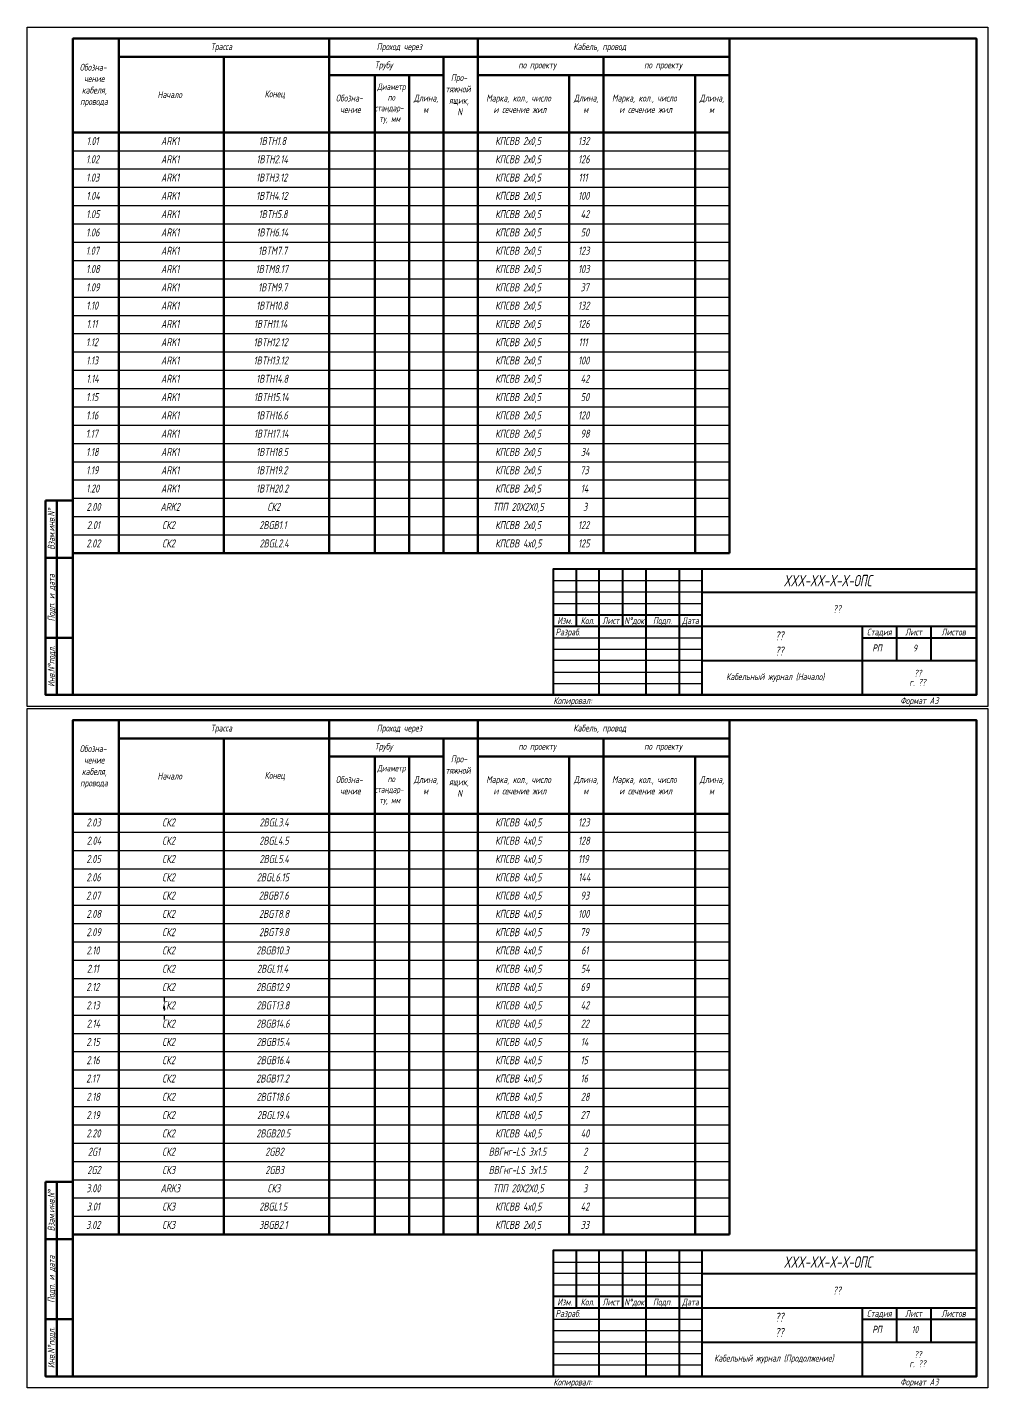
# Model space of a CAD drawing. Extents: x 0 to 1720, y -2086 to 3873.
# Drawn here: x 0 to 420, y 894 to 1489 of the extents above; entities that cross this region are included whole.
import ezdxf
from ezdxf.enums import TextEntityAlignment as Align

# ---------------------------------------------------------------- set-up
doc = ezdxf.new("R2010")
doc.units = 0
doc.layers.add('FORMAT', color=134, linetype='Continuous')
doc.layers.add('TEXT', color=4, linetype='Continuous')
doc.layers.add('TABLE', color=7, linetype='Continuous', lineweight=50)
doc.styles.add('R2_5', font='romant.shx', dxfattribs={"width": 0.65, "oblique": 12, "height": 2.5})

msp = doc.modelspace()

# ---------------------------------------------------------------- linework, layer by layer
for p, q in [((20, 1435), (307, 1435)), ((20, 1427), (307, 1427)), ((20, 1419), (307, 1419)), ((20, 1411), (307, 1411)), ((20, 1403), (307, 1403)), ((20, 1395), (307, 1395)), ((20, 1387), (307, 1387)), ((20, 1379), (307, 1379)), ((20, 1371), (307, 1371)), ((20, 1363), (307, 1363)), ((20, 1355), (307, 1355)), ((20, 1347), (307, 1347)), ((20, 1339), (307, 1339)), ((20, 1331), (307, 1331)), ((20, 1323), (307, 1323)), ((20, 1315), (307, 1315)), ((20, 1307), (307, 1307)), ((20, 1299), (307, 1299)), ((20, 1291), (307, 1291)), ((20, 1283), (307, 1283)), ((20, 1275), (307, 1275)), ((20, 1267), (307, 1267)), ((20, 1137), (307, 1137)), ((20, 1129), (307, 1129)), ((20, 1121), (307, 1121)), ((20, 1113), (307, 1113)), ((20, 1105), (307, 1105)), ((20, 1097), (307, 1097)), ((252, 1085), (252, 1095)), ((20, 1089), (307, 1089)), ((20, 1081), (307, 1081)), ((252, 1070), (252, 1080)), ((20, 1073), (307, 1073)), ((20, 1065), (307, 1065)), ((60, 1063), (60, 1065)), ((60, 1059), (60, 1061)), ((132, 1063), (132, 1065)), ((132, 1059), (132, 1061)), ((252, 1055), (252, 1065)), ((20, 1057), (307, 1057)), ((60, 1055), (60, 1057)), ((132, 1055), (132, 1057)), ((20, 1049), (307, 1049)), ((20, 1041), (307, 1041)), ((20, 1033), (307, 1033)), ((20, 1025), (307, 1025)), ((20, 1017), (307, 1017)), ((20, 1009), (307, 1009)), ((20, 1001), (307, 1001)), ((20, 993), (307, 993)), ((20, 985), (307, 985)), ((20, 977), (307, 977)), ((20, 969), (307, 969))]:
    msp.add_line(p, q)
at = {"layer": 'FORMAT', "lineweight": 50}
for p, q in [((13, 1282), (13, 1197)), ((20, 1257), (8, 1257)), ((20, 1222), (8, 1222)), ((13, 984), (13, 899)), ((20, 959), (8, 959)), ((20, 924), (8, 924))]:
    msp.add_line(p, q, dxfattribs=at)
at = {"layer": 'FORMAT', "lineweight": 40}
for p, q in [((240, 1252), (240, 1227)), ((250, 1252), (250, 1197)), ((260.31, 1252), (260.31, 1227)), ((270.5, 1252), (270.5, 1197)), ((285, 1252), (285, 1197)), ((295, 1252), (295, 1197)), ((295, 1242), (415, 1242)), ((230, 1232), (295, 1232)), ((230, 1227), (415, 1227)), ((365.08, 1227), (365.08, 1197)), ((380.08, 1227), (380.08, 1212)), ((395.08, 1227), (395.08, 1212)), ((365.08, 1222), (415, 1222)), ((295, 1212), (415, 1212)), ((240, 954), (240, 929)), ((250, 954), (250, 899)), ((260.31, 954), (260.31, 929)), ((270.5, 954), (270.5, 899)), ((285, 954), (285, 899)), ((295, 954), (295, 899)), ((295, 944), (415, 944)), ((230, 934), (295, 934)), ((230, 929), (415, 929)), ((365.08, 929), (365.08, 899)), ((380.08, 929), (380.08, 914)), ((395.08, 929), (395.08, 914)), ((365.08, 924), (415, 924)), ((295, 914), (415, 914))]:
    msp.add_line(p, q, dxfattribs=at)
at = {"layer": 'FORMAT', "lineweight": -3}
for p, q in [((230, 1247), (295, 1247)), ((295, 1242), (230, 1242)), ((230, 1237), (295, 1237)), ((230, 1222), (295, 1222)), ((230, 1217), (295, 1217)), ((295, 1212), (230, 1212)), ((230, 1207), (295, 1207)), ((230, 1202), (295, 1202)), ((230, 949), (295, 949)), ((295, 944), (230, 944)), ((230, 939), (295, 939)), ((230, 924), (295, 924)), ((230, 919), (295, 919)), ((295, 914), (230, 914)), ((230, 909), (295, 909)), ((230, 904), (295, 904))]:
    msp.add_line(p, q, dxfattribs=at)
at = {"layer": 'FORMAT'}
for points in [[(0, 1489), (420, 1489), (420, 1192), (0, 1192)], [(0, 1191), (420, 1191), (420, 894), (0, 894)]]:
    msp.add_lwpolyline(points, close=True, dxfattribs=at)
at = {"layer": 'FORMAT', "lineweight": 50}
for points in [[(20, 1197), (20, 1484), (415, 1484), (415, 1197)], [(8, 1282), (20, 1282), (20, 1197), (8, 1197)], [(20, 899), (20, 1186), (415, 1186), (415, 899)], [(8, 984), (20, 984), (20, 899), (8, 899)]]:
    msp.add_lwpolyline(points, close=True, dxfattribs=at)
at = {"layer": 'FORMAT', "lineweight": 40}
for points in [[(230, 1197), (415, 1197), (415, 1252), (230, 1252)], [(230, 899), (415, 899), (415, 954), (230, 954)]]:
    msp.add_lwpolyline(points, close=True, dxfattribs=at)
at = {"layer": 'TABLE'}
for p, q in [((20, 1484), (307, 1484)), ((20, 1443), (20, 1484)), ((40, 1443), (40, 1484)), ((132, 1443), (132, 1484)), ((197, 1443), (197, 1484)), ((307, 1443), (307, 1484)), ((40, 1476), (307, 1476)), ((86, 1443), (86, 1476)), ((182, 1443), (182, 1476)), ((252, 1443), (252, 1476)), ((132, 1468), (182, 1468)), ((152, 1443), (152, 1468)), ((167, 1443), (167, 1468)), ((197, 1468), (307, 1468)), ((237, 1443), (237, 1468)), ((292, 1443), (292, 1468)), ((20, 1443), (307, 1443)), ((20, 1443), (20, 1259)), ((40, 1443), (40, 1259)), ((86, 1443), (86, 1259)), ((132, 1443), (132, 1259)), ((152, 1443), (152, 1259)), ((167, 1443), (167, 1259)), ((182, 1443), (182, 1259)), ((197, 1443), (197, 1259)), ((237, 1443), (237, 1259)), ((252, 1443), (252, 1259)), ((292, 1443), (292, 1259)), ((307, 1443), (307, 1259)), ((20, 1259), (307, 1259)), ((20, 1186), (307, 1186)), ((20, 1145), (20, 1186)), ((40, 1145), (40, 1186)), ((132, 1145), (132, 1186)), ((197, 1145), (197, 1186)), ((307, 1145), (307, 1186)), ((40, 1178), (307, 1178)), ((86, 1145), (86, 1178)), ((182, 1145), (182, 1178)), ((252, 1145), (252, 1178)), ((132, 1170), (182, 1170)), ((152, 1145), (152, 1170)), ((167, 1145), (167, 1170)), ((197, 1170), (307, 1170)), ((237, 1145), (237, 1170)), ((292, 1145), (292, 1170)), ((20, 1145), (20, 961)), ((20, 1145), (307, 1145)), ((40, 1145), (40, 961)), ((86, 1145), (86, 961)), ((132, 1145), (132, 961)), ((152, 1145), (152, 961)), ((167, 1145), (167, 961)), ((182, 1145), (182, 961)), ((197, 1145), (197, 961)), ((237, 1145), (237, 961)), ((252, 1145), (252, 961)), ((292, 1145), (292, 961)), ((307, 1145), (307, 961)), ((20, 961), (307, 961))]:
    msp.add_line(p, q, dxfattribs=at)

# ---------------------------------------------------------------- texts
at = {"style": 'R2_5', "oblique": 12, "width": 0.65}
for s, p in [('1.01', (26, 1437.5)), ('ARK1', (58.51, 1437.5)), ('1BTH1.8', (101.21, 1437.5)), ('КПСВВ 2х0,5', (204.6, 1437.5)), ('132', (240.84, 1437.5)), ('1.02', (25.74, 1429.5)), ('ARK1', (58.51, 1429.5)), ('1BTH2.14', (100.23, 1429.5)), ('КПСВВ 2х0,5', (204.6, 1429.5)), ('126', (240.88, 1429.5)), ('1.03', (25.78, 1421.5)), ('ARK1', (58.51, 1421.5)), ('1BTH3.12', (100.09, 1421.5)), ('КПСВВ 2х0,5', (204.6, 1421.5)), ('111', (241.09, 1421.5)), ('1.04', (25.89, 1413.5)), ('ARK1', (58.51, 1413.5)), ('1BTH4.12', (100.09, 1413.5)), ('КПСВВ 2х0,5', (204.6, 1413.5)), ('100', (240.89, 1413.5)), ('1.05', (25.78, 1405.5)), ('ARK1', (58.51, 1405.5)), ('1BTH5.8', (101.21, 1405.5)), ('КПСВВ 2х0,5', (204.6, 1405.5)), ('42', (241.98, 1405.5)), ('1.06', (25.78, 1397.5)), ('ARK1', (58.51, 1397.5)), ('1BTH6.14', (100.23, 1397.5)), ('КПСВВ 2х0,5', (204.6, 1397.5)), ('50', (242.02, 1397.5)), ('1.07', (25.67, 1389.5)), ('ARK1', (58.51, 1389.5)), ('1BTM7.7', (100.99, 1389.5)), ('КПСВВ 2х0,5', (204.6, 1389.5)), ('123', (240.88, 1389.5)), ('1.08', (25.78, 1381.5)), ('ARK1', (58.51, 1381.5)), ('1BTM8.17', (99.91, 1381.5)), ('КПСВВ 2х0,5', (204.6, 1381.5)), ('103', (240.88, 1381.5)), ('1.09', (25.78, 1373.5)), ('ARK1', (58.51, 1373.5)), ('1BTM9.7', (100.99, 1373.5)), ('КПСВВ 2х0,5', (204.6, 1373.5)), ('37', (241.89, 1373.5)), ('1.10', (25.8, 1365.5)), ('ARK1', (58.51, 1365.5)), ('1BTH10.8', (100.12, 1365.5)), ('КПСВВ 2х0,5', (204.6, 1365.5)), ('132', (240.84, 1365.5)), ('1.11', (26, 1357.5)), ('ARK1', (58.51, 1357.5)), ('1BTH11.14', (99.14, 1357.5)), ('КПСВВ 2х0,5', (204.6, 1357.5)), ('126', (240.88, 1357.5)), ('1.12', (25.74, 1349.5)), ('ARK1', (58.51, 1349.5)), ('1BTH12.12', (99, 1349.5)), ('КПСВВ 2х0,5', (204.6, 1349.5)), ('111', (241.09, 1349.5)), ('1.13', (25.78, 1341.5)), ('ARK1', (58.51, 1341.5)), ('1BTH13.12', (99, 1341.5)), ('КПСВВ 2х0,5', (204.6, 1341.5)), ('100', (240.89, 1341.5)), ('1.14', (25.89, 1333.5)), ('ARK1', (58.51, 1333.5)), ('1BTH14.8', (100.12, 1333.5)), ('КПСВВ 2х0,5', (204.6, 1333.5)), ('42', (241.98, 1333.5)), ('1.15', (25.78, 1325.5)), ('ARK1', (58.51, 1325.5)), ('1BTH15.14', (99.14, 1325.5)), ('КПСВВ 2х0,5', (204.6, 1325.5)), ('50', (242.02, 1325.5)), ('1.16', (25.78, 1317.5)), ('ARK1', (58.51, 1317.5)), ('1BTH16.6', (100.12, 1317.5)), ('КПСВВ 2х0,5', (204.6, 1317.5)), ('120', (240.89, 1317.5)), ('1.17', (25.67, 1309.5)), ('ARK1', (58.51, 1309.5)), ('1BTH17.14', (99.14, 1309.5)), ('КПСВВ 2х0,5', (204.6, 1309.5)), ('98', (241.96, 1309.5)), ('1.18', (25.78, 1301.5)), ('ARK1', (58.51, 1301.5)), ('1BTH18.5', (100.12, 1301.5)), ('КПСВВ 2х0,5', (204.6, 1301.5)), ('34', (242.1, 1301.5)), ('1.19', (25.78, 1293.5)), ('ARK1', (58.51, 1293.5)), ('1BTH19.2', (100.09, 1293.5)), ('КПСВВ 2х0,5', (204.6, 1293.5)), ('73', (241.8, 1293.5)), ('1.20', (25.8, 1285.5)), ('ARK1', (58.51, 1285.5)), ('1BTH20.2', (100.09, 1285.5)), ('КПСВВ 2х0,5', (204.6, 1285.5)), ('14', (242.06, 1285.5)), ('2.00', (25.91, 1277.5)), ('ARK2', (58.26, 1277.5)), ('СК2', (105.04, 1277.5)), ('ТПП 20Х2Х0,5', (203.57, 1277.5)), ('3', (243.08, 1277.5)), ('2.01', (26.11, 1269.5)), ('СК2', (59.04, 1269.5)), ('2BGB1.1', (101.48, 1269.5)), ('КПСВВ 2х0,5', (204.6, 1269.5)), ('122', (240.84, 1269.5)), ('2.02', (25.85, 1261.5)), ('СК2', (59.04, 1261.5)), ('2BGL2.4', (101.58, 1261.5)), ('КПСВВ 4х0,5', (204.6, 1261.5)), ('125', (240.88, 1261.5)), ('2.03', (25.89, 1139.5)), ('СК2', (59.04, 1139.5)), ('2BGL3.4', (101.58, 1139.5)), ('КПСВВ 4х0,5', (204.6, 1139.5)), ('123', (240.88, 1139.5)), ('2.04', (25.99, 1131.5)), ('СК2', (59.04, 1131.5)), ('2BGL4.5', (101.48, 1131.5)), ('КПСВВ 4х0,5', (204.6, 1131.5)), ('128', (240.88, 1131.5)), ('2.05', (25.89, 1123.5)), ('СК2', (59.04, 1123.5)), ('2BGL5.4', (101.58, 1123.5)), ('КПСВВ 4х0,5', (204.6, 1123.5)), ('119', (240.88, 1123.5)), ('2.06', (25.89, 1115.5)), ('СК2', (59.04, 1115.5)), ('2BGL6.15', (100.39, 1115.5)), ('КПСВВ 4х0,5', (204.6, 1115.5)), ('144', (240.98, 1115.5)), ('2.07', (25.78, 1107.5)), ('СК2', (59.04, 1107.5)), ('2BGB7.6', (101.26, 1107.5)), ('КПСВВ 4х0,5', (204.6, 1107.5)), ('93', (241.96, 1107.5)), ('2.08', (25.89, 1099.5)), ('СК2', (59.04, 1099.5)), ('2BGT8.8', (101.37, 1099.5)), ('КПСВВ 4х0,5', (204.6, 1099.5)), ('100', (240.89, 1099.5)), ('2.09', (25.89, 1091.5)), ('СК2', (59.04, 1091.5)), ('2BGT9.8', (101.37, 1091.5)), ('КПСВВ 4х0,5', (204.6, 1091.5)), ('79', (241.8, 1091.5)), ('2.10', (25.91, 1083.5)), ('СК2', (59.04, 1083.5)), ('2BGB10.3', (100.18, 1083.5)), ('КПСВВ 4х0,5', (204.6, 1083.5)), ('61', (242.18, 1083.5)), ('2.11', (26.11, 1075.5)), ('СК2', (59.04, 1075.5)), ('2BGL11.4', (100.5, 1075.5)), ('КПСВВ 4х0,5', (204.6, 1075.5)), ('54', (242.1, 1075.5)), ('2.12', (25.85, 1067.5)), ('СК2', (59.04, 1067.5)), ('2BGB12.9', (100.18, 1067.5)), ('КПСВВ 4х0,5', (204.6, 1067.5)), ('69', (241.96, 1067.5)), ('2.13', (25.89, 1059.5)), ('СК2', (59.04, 1059.5)), ('2BGT13.8', (100.29, 1059.5)), ('КПСВВ 4х0,5', (204.6, 1059.5)), ('42', (241.98, 1059.5)), ('2.14', (25.99, 1051.5)), ('СК2', (59.04, 1051.5)), ('2BGB14.6', (100.18, 1051.5)), ('КПСВВ 4х0,5', (204.6, 1051.5)), ('22', (242.03, 1051.5)), ('2.15', (25.89, 1043.5)), ('СК2', (59.04, 1043.5)), ('2BGB15.4', (100.28, 1043.5)), ('КПСВВ 4х0,5', (204.6, 1043.5)), ('14', (242.06, 1043.5)), ('2.16', (25.89, 1035.5)), ('СК2', (59.04, 1035.5)), ('2BGB16.4', (100.28, 1035.5)), ('КПСВВ 4х0,5', (204.6, 1035.5)), ('15', (241.96, 1035.5)), ('2.17', (25.78, 1027.5)), ('СК2', (59.04, 1027.5)), ('2BGB17.2', (100.14, 1027.5)), ('КПСВВ 4х0,5', (204.6, 1027.5)), ('16', (241.96, 1027.5)), ('2.18', (25.89, 1019.5)), ('СК2', (59.04, 1019.5)), ('2BGT18.6', (100.29, 1019.5)), ('КПСВВ 4х0,5', (204.6, 1019.5)), ('28', (242.07, 1019.5)), ('2.19', (25.89, 1011.5)), ('СК2', (59.04, 1011.5)), ('2BGL19.4', (100.5, 1011.5)), ('КПСВВ 4х0,5', (204.6, 1011.5)), ('27', (241.96, 1011.5)), ('2.20', (25.91, 1003.5)), ('СК2', (59.04, 1003.5)), ('2BGB20.5', (100.18, 1003.5)), ('КПСВВ 4х0,5', (204.6, 1003.5)), ('40', (242.03, 1003.5)), ('2G1', (26.54, 995.5)), ('СК2', (59.04, 995.5)), ('2GB2', (104.09, 995.5)), ('ВВГнг-LS 3x1.5', (201.79, 995.5)), ('2', (243.12, 995.5)), ('2G2', (26.29, 987.5)), ('СК3', (59.07, 987.5)), ('2GB3', (104.13, 987.5)), ('ВВГнг-LS 3x1.5', (201.79, 987.5)), ('2', (243.12, 987.5)), ('3.00', (25.84, 979.5)), ('ARK3', (58.29, 979.5)), ('СК3', (105.07, 979.5)), ('ТПП 20Х2Х0,5', (203.57, 979.5)), ('3', (243.08, 979.5)), ('3.01', (26.04, 971.5)), ('СК3', (59.07, 971.5)), ('2BGL1.5', (101.48, 971.5)), ('КПСВВ 4х0,5', (204.6, 971.5)), ('42', (241.98, 971.5)), ('3.02', (25.78, 963.5)), ('СК3', (59.07, 963.5)), ('3BGB2.1', (101.41, 963.5)), ('КПСВВ 2х0,5', (204.6, 963.5)), ('33', (242, 963.5))]:
    msp.add_text(s, height=3.5, dxfattribs=at).set_placement(p)
at = {"layer": 'FORMAT', "style": 'R2_5', "oblique": 12, "width": 0.65}
for s, height, p in [('Трасса', 3, (80.28, 1479)), ('Проход через', 3, (152.82, 1479)), ('Кабель, провод', 3, (238.79, 1479)), ('Обозна-', 3, (22.95, 1470)), ('Трубу', 3, (151.96, 1471)), ('по проекту', 3, (214.77, 1471)), ('по проекту', 3, (269.77, 1471)), ('чение', 3, (24.85, 1465)), ('Диаметр', 2.8, (153.02, 1461.57)), ('Про-', 3, (185.26, 1465.5)), ('кабеля,', 3, (23.89, 1460)), ('Начало', 3, (56.98, 1458)), ('Конец', 3, (103.82, 1458.36)), ('Обозна-', 3, (134.95, 1456.5)), ('по', 2.8, (157.61, 1456.9)), ('Длина,', 3, (169.04, 1456.5)), ('тяжной', 3, (182.93, 1460.5)), ('Марка, кол., число', 3, (200.72, 1456.5)), ('Длина,', 3, (239.04, 1456.5)), ('Марка, кол., число', 3, (255.72, 1456.5)), ('Длина,', 3, (294.04, 1456.5)), ('провода', 3, (23.16, 1455)), ('чение', 3, (136.85, 1451.5)), ('стандар-', 2.8, (151.91, 1452.23)), ('м', 3, (173.17, 1451.5)), ('ящик,', 3, (184.5, 1455.5)), ('N', 3, (188.07, 1450.5)), ('и сечение жил', 3, (203.88, 1451.5)), ('м', 3, (243.17, 1451.5)), ('и сечение жил', 3, (258.88, 1451.5)), ('м', 3, (298.17, 1451.5)), ('ту, мм', 2.8, (153.97, 1447.57)), ('Разраб.', 3, (231, 1223)), ('??', 3, (387.79, 1205)), ('г. ??', 3, (385.74, 1201)), ('Трасса', 3, (80.28, 1181)), ('Проход через', 3, (152.82, 1181)), ('Кабель, провод', 3, (238.79, 1181)), ('Обозна-', 3, (22.95, 1172)), ('Трубу', 3, (151.96, 1173)), ('по проекту', 3, (214.77, 1173)), ('по проекту', 3, (269.77, 1173)), ('чение', 3, (24.85, 1167)), ('Диаметр', 2.8, (153.02, 1163.57)), ('Про-', 3, (185.26, 1167.5)), ('кабеля,', 3, (23.89, 1162)), ('Начало', 3, (56.98, 1160)), ('Конец', 3, (103.82, 1160.36)), ('Обозна-', 3, (134.95, 1158.5)), ('по', 2.8, (157.61, 1158.9)), ('Длина,', 3, (169.04, 1158.5)), ('тяжной', 3, (182.93, 1162.5)), ('Марка, кол., число', 3, (200.72, 1158.5)), ('Длина,', 3, (239.04, 1158.5)), ('Марка, кол., число', 3, (255.72, 1158.5)), ('Длина,', 3, (294.04, 1158.5)), ('провода', 3, (23.16, 1157)), ('чение', 3, (136.85, 1153.5)), ('стандар-', 2.8, (151.91, 1154.23)), ('м', 3, (173.17, 1153.5)), ('ящик,', 3, (184.5, 1157.5)), ('N', 3, (188.07, 1152.5)), ('и сечение жил', 3, (203.88, 1153.5)), ('м', 3, (243.17, 1153.5)), ('и сечение жил', 3, (258.88, 1153.5)), ('м', 3, (298.17, 1153.5)), ('ту, мм', 2.8, (153.97, 1149.57)), ('Разраб.', 3, (231, 925)), ('г. ??', 3, (385.74, 903)), ('??', 3, (387.79, 907))]:
    msp.add_text(s, height=height, dxfattribs=at).set_placement(p)
for s, p in [('Изм.', (235, 1228)), ('Кол.', (245, 1228)), ('Лист', (255.16, 1228)), ('N%%dдок', (265.41, 1228)), ('Подп.', (277.75, 1228)), ('Дата', (290, 1228)), ('Изм.', (235, 930)), ('Кол.', (245, 930)), ('Лист', (255.16, 930)), ('N%%dдок', (265.41, 930)), ('Подп.', (277.75, 930)), ('Дата', (290, 930))]:
    msp.add_text(s, height=3, dxfattribs=at).set_placement(p, align=Align.CENTER)
at = {"layer": 'FORMAT', "style": 'R2_5', "width": 0.65}
for s, oblique, p in [('Стадия', 12, (372.58, 1224.5)), ('Лист', 12, (387.58, 1224.5)), ('Листов', 12, (405.04, 1224.5)), ('Формат А3', 15, (390.04, 1194.5)), ('Стадия', 12, (372.58, 926.5)), ('Лист', 12, (387.58, 926.5)), ('Листов', 12, (405.04, 926.5)), ('Формат А3', 15, (390.04, 896.5))]:
    msp.add_text(s, height=3, dxfattribs=dict(at, oblique=oblique)).set_placement(p, align=Align.MIDDLE_CENTER)
at = {"layer": 'FORMAT', "style": 'R2_5', "oblique": 15, "width": 0.65}
for p in [(230, 1194.5), (230, 896.5)]:
    msp.add_text('Копировал:', height=3, dxfattribs=at).set_placement(p, align=Align.MIDDLE_LEFT)
at = {"layer": 'TEXT', "style": 'R2_5', "oblique": 12, "width": 0.65}
for s, p in [('Взам.инв.N%%d', (10.5, 1269.5)), ('Подп. и дата', (10.5, 1239.5)), ('Инв.N%%dподл.', (10.5, 1209.5)), ('Взам.инв.N%%d', (10.5, 971.5)), ('Подп. и дата', (10.5, 941.5)), ('Инв.N%%dподл.', (10.5, 911.5))]:
    msp.add_text(s, height=3, rotation=90, dxfattribs=at).set_placement(p, align=Align.MIDDLE_CENTER)
for s, height, p in [('XXX-XX-X-X-ОПС', 5, (330.77, 1244.5)), ('??', 3.5, (352.28, 1232.75)), ('??', 4, (327.05, 1220.83)), ('??', 4, (327.05, 1214.17)), ('Кабельный журнал (Начало)', 3, (305.61, 1203.46)), ('XXX-XX-X-X-ОПС', 5, (330.77, 946.5)), ('??', 3.5, (352.28, 934.75)), ('??', 4, (327.05, 922.83)), ('??', 4, (327.05, 916.17)), ('Кабельный журнал (Продолжение)', 3, (300.37, 905.46))]:
    msp.add_text(s, height=height, dxfattribs=at).set_placement(p)
for s, p in [('РП', (371.63, 1217.62)), ('РП', (371.63, 1217.49)), ('9', (388.22, 1217.49)), ('РП', (371.63, 919.62)), ('РП', (371.63, 919.49)), ('10', (388.22, 919.49))]:
    msp.add_text(s, height=3, dxfattribs=at).set_placement(p, align=Align.MIDDLE_CENTER)

doc.saveas('drawing.dxf')
